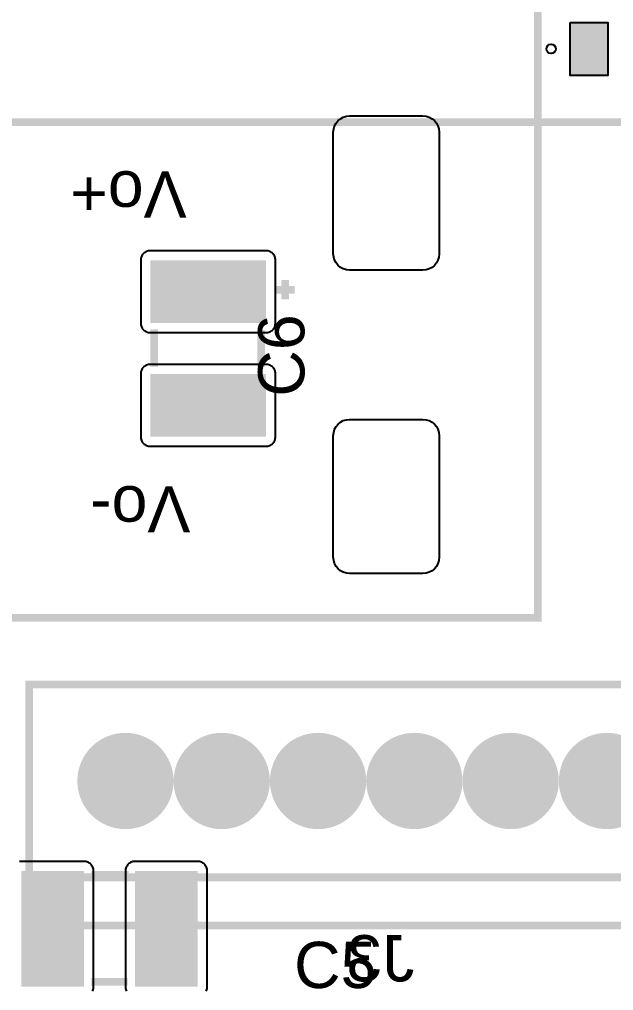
# Model space of a CAD drawing. Header units: inches. Extents: x 15 to 148, y 10 to 111.
# Drawn here: x 139.219 to 140.607, y 100.441 to 102.709 of the extents above; entities that cross this region are included whole.
import ezdxf

# ---------------------------------------------------------------- set-up
doc = ezdxf.new("R2010")
doc.units = ezdxf.units.IN
doc.header["$MEASUREMENT"] = 0
doc.layers.add('BLK_12AWG', color=7, linetype='Continuous')

# ---------------------------------------------------------------- blocks, each defined once
blk = doc.blocks.new('RPAD')
blk.add_trace([(-0.5, -0.5), (-0.5, 0.5), (0.5, -0.5), (0.5, 0.5)])
blk = doc.blocks.new('EPAD')
at = {"const_width": 0.5}
blk.add_lwpolyline([(-0.25, 0, 1), (0.25, 0, 1)], format="xyb", close=True, dxfattribs=at)
blk = doc.blocks.new('CEGHSD')
at = {"const_width": 0.008}
for points in [[(133.6084, 101.1844), (135.6714, 101.1844), (135.6714, 102.2553), (133.6084, 102.2553), (133.6084, 101.1844)], [(133.6084, 101.1844), (135.6714, 101.1844), (135.6714, 102.2553), (133.6084, 102.2553), (133.6084, 101.1844)], [(133.6084, 101.1844), (135.6714, 101.1844), (135.6714, 102.2553), (133.6084, 102.2553), (133.6084, 101.1844)], [(133.6206, 101.699), (136.3371, 101.699)], [(133.6206, 101.699), (136.3371, 101.699)], [(133.6206, 101.699), (136.3371, 101.699)], [(135.4089, 101.515), (135.4089, 101.535)], [(135.4089, 101.515), (135.4089, 101.535)], [(135.4089, 101.515), (135.4089, 101.535)], [(135.3989, 101.525), (135.4189, 101.525)], [(135.3989, 101.525), (135.4189, 101.525)], [(135.3989, 101.525), (135.4189, 101.525)], [(135.2729, 101.445), (135.2729, 101.484)], [(135.2729, 101.445), (135.2729, 101.484)], [(135.2729, 101.445), (135.2729, 101.484)], [(135.3839, 101.445), (135.3839, 101.483)], [(135.3839, 101.445), (135.3839, 101.483)], [(135.3839, 101.445), (135.3839, 101.483)], [(135.1431, 100.8651), (136.0431, 100.8651), (136.0431, 101.1151), (135.1431, 101.1151), (135.1431, 100.8651)], [(135.1431, 100.8651), (136.0431, 100.8651), (136.0431, 101.1151), (135.1431, 101.1151), (135.1431, 100.8651)], [(135.1431, 100.8651), (136.0431, 100.8651), (136.0431, 101.1151), (135.1431, 101.1151), (135.1431, 100.8651)], [(136.0431, 100.9151), (135.1431, 100.9151)], [(136.0431, 100.9151), (135.1431, 100.9151)], [(136.0431, 100.9151), (135.1431, 100.9151)], [(135.2075, 100.9176), (135.2465, 100.9176)], [(135.2075, 100.9176), (135.2465, 100.9176)], [(135.2075, 100.9176), (135.2465, 100.9176)], [(135.2075, 100.8066), (135.2455, 100.8066)], [(135.2075, 100.8066), (135.2455, 100.8066)], [(135.2075, 100.8066), (135.2455, 100.8066)]]:
    blk.add_lwpolyline(points, dxfattribs=at)
for points in [[(135.705, 101.8025), (135.744, 101.8025), (135.744, 101.7475), (135.705, 101.7475), (135.705, 101.8025)], [(135.5519, 101.5454), (135.4759, 101.5454), (135.4725, 101.5457), (135.4693, 101.5467), (135.4664, 101.5482), (135.4639, 101.5503), (135.4618, 101.5528), (135.4603, 101.5557), (135.4593, 101.5589), (135.4589, 101.5624), (135.4589, 101.6884), (135.4593, 101.6919), (135.4603, 101.6951), (135.4618, 101.698), (135.4639, 101.7005), (135.4664, 101.7025), (135.4693, 101.7041), (135.4725, 101.705), (135.4759, 101.7054), (135.5519, 101.7054), (135.5554, 101.705), (135.5586, 101.7041), (135.5615, 101.7025), (135.564, 101.7005), (135.5661, 101.698), (135.5676, 101.6951), (135.5686, 101.6919), (135.5689, 101.6884), (135.5689, 101.5624), (135.5686, 101.5589), (135.5676, 101.5557), (135.5661, 101.5528), (135.564, 101.5503), (135.5615, 101.5482), (135.5586, 101.5467), (135.5554, 101.5457), (135.5519, 101.5454)], [(135.3989, 101.4905), (135.3989, 101.5555), (135.3989, 101.5566), (135.3987, 101.5576), (135.3985, 101.5585), (135.3981, 101.5595), (135.3977, 101.5603), (135.3972, 101.5612), (135.3967, 101.5619), (135.396, 101.5626), (135.3953, 101.5633), (135.3945, 101.5638), (135.3937, 101.5643), (135.3928, 101.5647), (135.3919, 101.5651), (135.3909, 101.5653), (135.3899, 101.5655), (135.3889, 101.5655), (135.2689, 101.5655), (135.2679, 101.5655), (135.2669, 101.5653), (135.2659, 101.5651), (135.265, 101.5647), (135.2641, 101.5643), (135.2633, 101.5638), (135.2625, 101.5633), (135.2618, 101.5626), (135.2612, 101.5619), (135.2606, 101.5612), (135.2601, 101.5603), (135.2597, 101.5595), (135.2593, 101.5585), (135.2591, 101.5576), (135.259, 101.5566), (135.2589, 101.5555), (135.2589, 101.4905), (135.259, 101.4895), (135.2591, 101.4885), (135.2593, 101.4875), (135.2597, 101.4866), (135.2601, 101.4857), (135.2606, 101.4849), (135.2612, 101.4841), (135.2618, 101.4834), (135.2625, 101.4828), (135.2633, 101.4822), (135.2641, 101.4817), (135.265, 101.4813), (135.2659, 101.481), (135.2669, 101.4807), (135.2679, 101.4806), (135.2689, 101.4805), (135.3889, 101.4805), (135.3899, 101.4806), (135.3909, 101.4807), (135.3919, 101.481), (135.3928, 101.4813), (135.3937, 101.4817), (135.3945, 101.4822), (135.3953, 101.4828), (135.396, 101.4834), (135.3967, 101.4841), (135.3972, 101.4849), (135.3977, 101.4857), (135.3981, 101.4866), (135.3985, 101.4875), (135.3987, 101.4885), (135.3989, 101.4895), (135.3989, 101.4905)], [(135.3989, 101.3725), (135.3989, 101.4375), (135.3989, 101.4386), (135.3987, 101.4396), (135.3985, 101.4405), (135.3981, 101.4415), (135.3977, 101.4423), (135.3972, 101.4432), (135.3967, 101.4439), (135.396, 101.4446), (135.3953, 101.4453), (135.3945, 101.4458), (135.3937, 101.4463), (135.3928, 101.4467), (135.3919, 101.4471), (135.3909, 101.4473), (135.3899, 101.4475), (135.3889, 101.4475), (135.2689, 101.4475), (135.2679, 101.4475), (135.2669, 101.4473), (135.2659, 101.4471), (135.265, 101.4467), (135.2641, 101.4463), (135.2633, 101.4458), (135.2625, 101.4453), (135.2618, 101.4446), (135.2612, 101.4439), (135.2606, 101.4432), (135.2601, 101.4423), (135.2597, 101.4415), (135.2593, 101.4405), (135.2591, 101.4396), (135.259, 101.4386), (135.2589, 101.4375), (135.2589, 101.3725), (135.259, 101.3715), (135.2591, 101.3705), (135.2593, 101.3695), (135.2597, 101.3686), (135.2601, 101.3677), (135.2606, 101.3669), (135.2612, 101.3661), (135.2618, 101.3654), (135.2625, 101.3648), (135.2633, 101.3642), (135.2641, 101.3637), (135.265, 101.3633), (135.2659, 101.363), (135.2669, 101.3627), (135.2679, 101.3626), (135.2689, 101.3625), (135.3889, 101.3625), (135.3899, 101.3626), (135.3909, 101.3627), (135.3919, 101.363), (135.3928, 101.3633), (135.3937, 101.3637), (135.3945, 101.3642), (135.3953, 101.3648), (135.396, 101.3654), (135.3967, 101.3661), (135.3972, 101.3669), (135.3977, 101.3677), (135.3981, 101.3686), (135.3985, 101.3695), (135.3987, 101.3705), (135.3989, 101.3715), (135.3989, 101.3725)], [(135.5519, 101.2304), (135.4759, 101.2304), (135.4725, 101.2308), (135.4693, 101.2317), (135.4664, 101.2333), (135.4639, 101.2353), (135.4618, 101.2378), (135.4603, 101.2407), (135.4593, 101.2439), (135.4589, 101.2474), (135.4589, 101.3734), (135.4593, 101.3769), (135.4603, 101.3801), (135.4618, 101.383), (135.4639, 101.3855), (135.4664, 101.3876), (135.4693, 101.3891), (135.4725, 101.3901), (135.4759, 101.3904), (135.5519, 101.3904), (135.5554, 101.3901), (135.5586, 101.3891), (135.5615, 101.3876), (135.564, 101.3855), (135.5661, 101.383), (135.5676, 101.3801), (135.5686, 101.3769), (135.5689, 101.3734), (135.5689, 101.2474), (135.5686, 101.2439), (135.5676, 101.2407), (135.5661, 101.2378), (135.564, 101.2353), (135.5615, 101.2333), (135.5586, 101.2317), (135.5554, 101.2308), (135.5519, 101.2304)]]:
    blk.add_lwpolyline(points, close=True)
for points in [[(135.2088, 100.7968), (135.2092, 100.7977), (135.2095, 100.7986), (135.2098, 100.7996), (135.2099, 100.8006), (135.21, 100.8016), (135.21, 100.9216), (135.2099, 100.9226), (135.2098, 100.9236), (135.2095, 100.9246), (135.2092, 100.9255), (135.2088, 100.9264), (135.2083, 100.9272), (135.2077, 100.928), (135.2071, 100.9287), (135.2064, 100.9293), (135.2056, 100.9299), (135.2048, 100.9304), (135.2039, 100.9308), (135.203, 100.9312), (135.202, 100.9314), (135.201, 100.9315), (135.2, 100.9316), (135.135, 100.9316), (135.1339, 100.9315), (135.1329, 100.9314)], [(135.3268, 100.7968), (135.3272, 100.7977), (135.3275, 100.7986), (135.3278, 100.7996), (135.3279, 100.8006), (135.328, 100.8016), (135.328, 100.9216), (135.3279, 100.9226), (135.3278, 100.9236), (135.3275, 100.9246), (135.3272, 100.9255), (135.3268, 100.9264), (135.3263, 100.9272), (135.3257, 100.928), (135.3251, 100.9287), (135.3244, 100.9293), (135.3236, 100.9299), (135.3228, 100.9304), (135.3219, 100.9308), (135.321, 100.9312), (135.32, 100.9314), (135.319, 100.9315), (135.318, 100.9316), (135.253, 100.9316), (135.2519, 100.9315), (135.2509, 100.9314), (135.25, 100.9312), (135.2491, 100.9308), (135.2482, 100.9304), (135.2474, 100.9299), (135.2466, 100.9293), (135.2459, 100.9287), (135.2452, 100.928), (135.2447, 100.9272), (135.2442, 100.9264), (135.2438, 100.9255), (135.2434, 100.9246), (135.2432, 100.9236), (135.243, 100.9226), (135.243, 100.9216), (135.243, 100.8016), (135.243, 100.8006), (135.2432, 100.7996), (135.2434, 100.7986), (135.2438, 100.7977), (135.2442, 100.7968)]]:
    blk.add_lwpolyline(points)
blk.add_circle((135.6851, 101.775), 0.00492)
blk.add_circle((135.6851, 101.775), 0.00492)
blk.add_circle((135.6851, 101.775), 0.00492)
for name, p, xscale, yscale in [('RPAD', (135.7245, 101.775), 0.039, 0.055), ('EPAD', (135.2431, 101.0151), 0.1, 0.1), ('EPAD', (135.3431, 101.0151), 0.1, 0.1), ('EPAD', (135.4431, 101.0151), 0.1, 0.1), ('EPAD', (135.5431, 101.0151), 0.1, 0.1), ('EPAD', (135.6431, 101.0151), 0.1, 0.1), ('EPAD', (135.7431, 101.0151), 0.1, 0.1)]:
    blk.add_blockref(name, p, dxfattribs=dict(xscale=xscale, yscale=yscale))
at = {"xscale": 0.065, "yscale": 0.12}
for p, rotation in [((135.3289, 101.523), 90), ((135.3289, 101.405), 90), ((135.1675, 100.8616), 180), ((135.2855, 100.8616), 180)]:
    blk.add_blockref('RPAD', p, dxfattribs=dict(at, rotation=rotation))
at = {"width": 1.041667}
for s, rotation, p in [('Vo+', 180, (135.3066, 101.6479)), ('Vo+', 180, (135.3066, 101.6479)), ('Vo+', 180, (135.3066, 101.6479)), ('C6', 90, (135.4289, 101.414)), ('C6', 90, (135.4289, 101.414)), ('C6', 90, (135.4289, 101.414)), ('Vo-', 180, (135.3105, 101.3211)), ('Vo-', 180, (135.3105, 101.3211)), ('Vo-', 180, (135.3105, 101.3211))]:
    blk.add_text(s, height=0.048, rotation=rotation, dxfattribs=at).set_placement(p)
blk.add_text('C5', height=0.048, dxfattribs=at).set_placement((135.4182, 100.8002))
blk.add_text('C5', height=0.048, dxfattribs=at).set_placement((135.4182, 100.8002))
blk.add_text('C5', height=0.048, dxfattribs=at).set_placement((135.4182, 100.8002))
at = {"text_generation_flag": 2, "width": 1.041667}
blk.add_text('J3', height=0.048, dxfattribs=at).set_placement((135.5431, 100.8071))
blk.add_text('J3', height=0.048, dxfattribs=at).set_placement((135.5431, 100.8071))
blk.add_text('J3', height=0.048, dxfattribs=at).set_placement((135.5431, 100.8071))

msp = doc.modelspace()

# ---------------------------------------------------------------- block references
at = {"layer": 'BLK_12AWG', "xscale": 2.25, "yscale": 2.25, "zscale": 2.25}
msp.add_blockref('CEGHSD', (-164.8303, -126.3532), dxfattribs=at)

doc.saveas('drawing.dxf')
